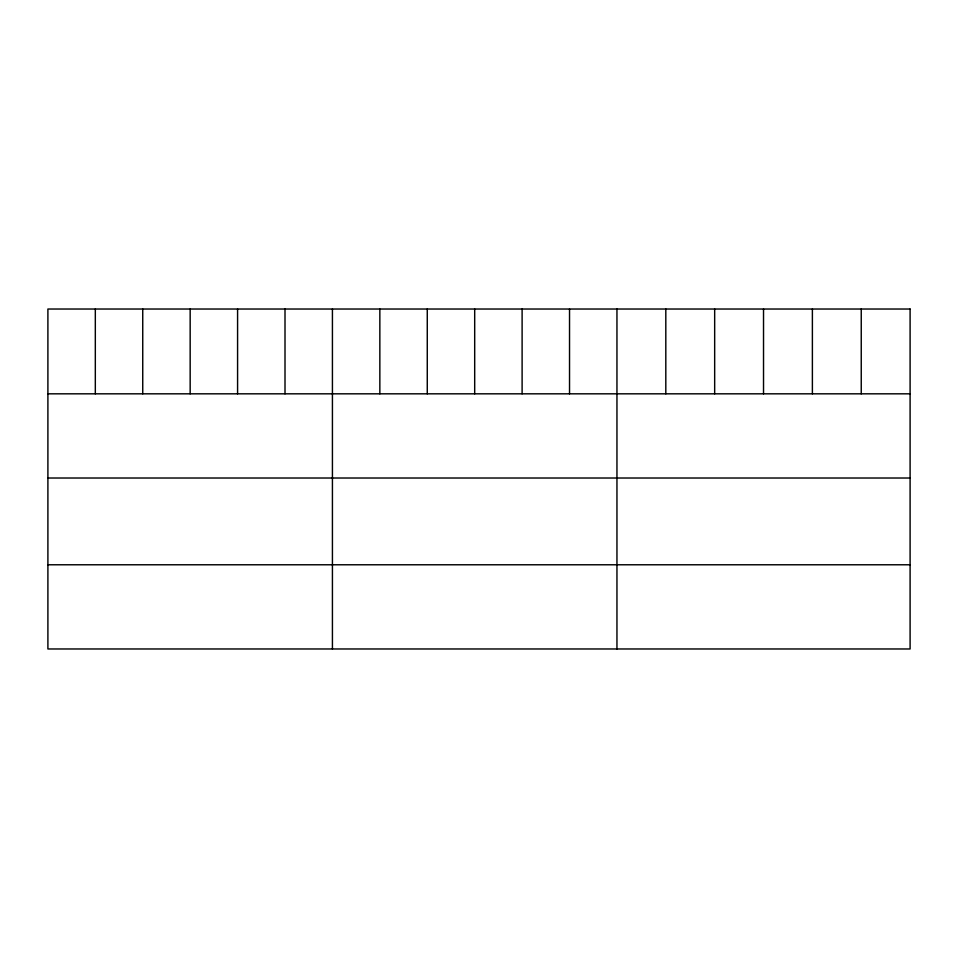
<?xml version="1.0" encoding="UTF-8"?>
<svg xmlns="http://www.w3.org/2000/svg" width="958" height="958" viewBox="0 0 958 958"><rect width="100%" height="100%" fill="white"/><g stroke="black" fill="none" stroke-linecap="round" stroke-linejoin="round"><path stroke-width="1.44" d="M47.9 393.822L910.1 393.822M47.9 478.018L910.1 478.018M47.9 564.777L910.1 564.777M861.242 309.027L861.242 393.822M812.384 309.027L812.384 393.822M763.526 309.027L763.526 393.822M714.668 309.027L714.668 393.822M665.81 309.027L665.81 393.822M616.952 309.027L616.952 648.973M569.531 309.027L569.531 393.822M522.11 309.027L522.11 393.822M474.689 309.027L474.689 393.822M427.268 309.027L427.268 393.822M379.847 309.027L379.847 393.822M332.426 309.027L332.426 648.973M285.005 309.027L285.005 393.822M237.584 309.027L237.584 393.822M190.163 309.027L190.163 393.822M142.742 309.027L142.742 393.822M95.321 309.027L95.321 393.822M910.1 309.027L47.9 309.027L47.9 648.973L910.1 648.973L910.1 309.027"/></g></svg>
